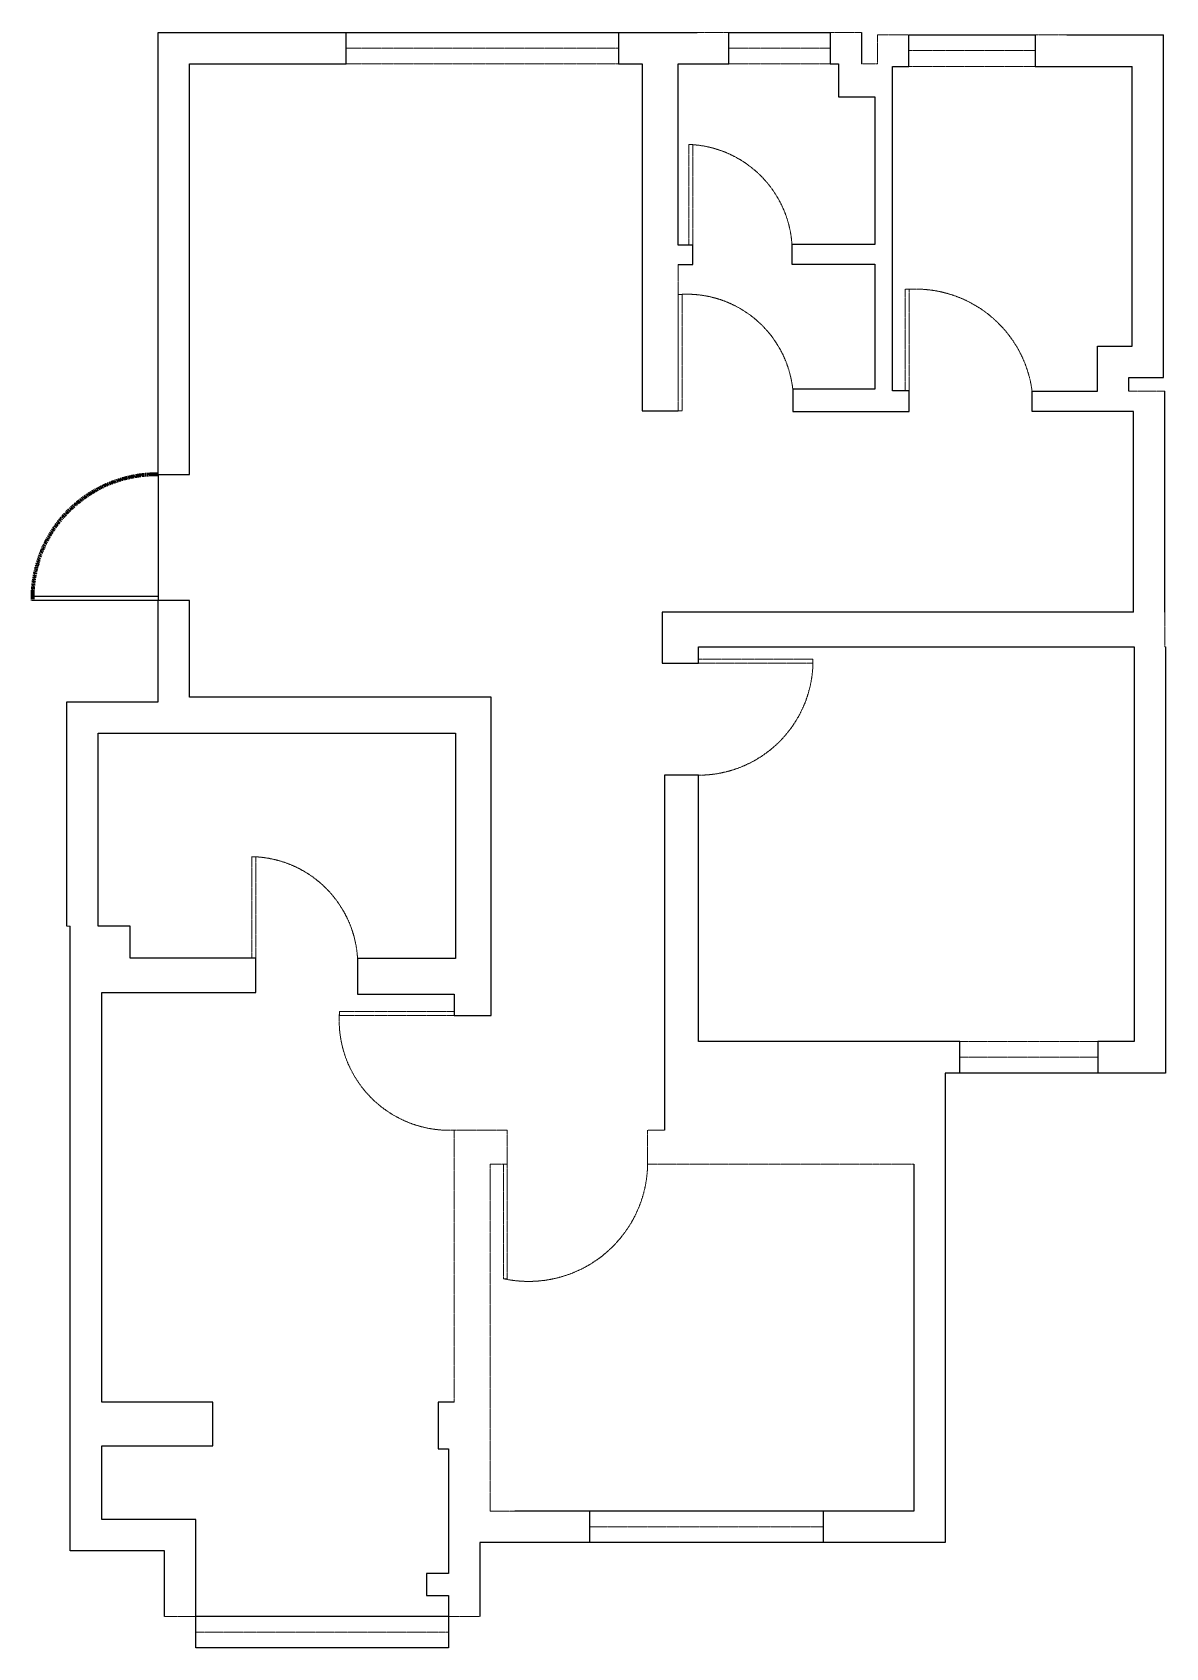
# Model space of a CAD drawing. Header units: millimetres. Extents: x 27767 to 36438, y 84585 to 96941.
import ezdxf

# ---------------------------------------------------------------- set-up
doc = ezdxf.new("R2010")
doc.units = ezdxf.units.MM
doc.linetypes.add('ACAD_ISO02W100', pattern=[15, 12, -3])
doc.linetypes.add('JIS_09_08', pattern=[10.75, 8, -0.55, 0.55, -0.55, 0.55, -0.55])

msp = doc.modelspace()

# ---------------------------------------------------------------- linework, layer by layer
for p, q in [((28731, 93559), (28731, 96939)), ((28731, 96939), (30169, 96939)), ((30169, 96699), (30169, 96939)), ((30169, 96939), (32253, 96939)), ((32253, 96939), (32855, 96941)), ((32253, 96939), (32253, 96699)), ((33095, 96701), (33095, 96941)), ((33095, 96941), (33872, 96941)), ((33872, 96941), (33872, 96701)), ((34112, 96941), (34112, 96701)), ((34473, 96681), (34473, 96921)), ((34473, 96921), (35441, 96921)), ((35441, 96921), (35441, 96681)), ((35681, 96921), (36422, 96921)), ((36422, 94300), (36422, 96921)), ((28971, 93559), (28971, 96699)), ((28971, 96699), (30169, 96699)), ((32253, 96699), (32432, 96699)), ((32432, 96699), (32432, 94046)), ((32709, 95313), (32709, 96701)), ((32709, 96701), (33095, 96701)), ((33872, 96701), (33935, 96701)), ((33935, 96701), (33935, 96447)), ((34349, 94200), (34349, 96681)), ((34349, 96681), (34473, 96681)), ((35441, 96681), (36021, 96681)), ((36021, 96681), (36182, 96681)), ((36182, 94540), (36182, 96681)), ((33935, 96447), (34212, 96447)), ((34212, 96447), (34212, 95317)), ((32820, 95313), (32709, 95313)), ((32820, 95164), (32820, 95313)), ((34212, 95317), (33579, 95317)), ((33579, 95317), (33579, 95168)), ((32708, 95164), (32820, 95164)), ((33579, 95168), (34214, 95168)), ((34214, 95168), (34214, 94211)), ((35917, 94197), (35917, 94540)), ((35917, 94540), (36182, 94540)), ((36157, 94300), (36422, 94300)), ((36157, 94197), (36157, 94300)), ((34214, 94211), (33585, 94211)), ((33585, 94211), (33585, 94040)), ((34476, 94200), (34349, 94200)), ((34476, 94040), (34476, 94200)), ((35416, 94040), (35416, 94197)), ((35416, 94197), (35917, 94197)), ((36432, 92505), (36432, 94197)), ((32432, 94046), (32708, 94046)), ((33585, 94040), (34476, 94040)), ((36192, 94040), (35416, 94040)), ((36192, 92505), (36192, 94040)), ((28731, 93559), (28971, 93559)), ((28731, 93559), (28731, 92595)), ((28731, 92625), (27767, 92625)), ((28731, 92595), (27767, 92595)), ((28971, 92595), (28731, 92595)), ((28731, 91820), (28731, 92595)), ((28971, 91856), (28971, 92595)), ((36192, 92505), (32587, 92505)), ((32587, 92505), (32587, 92117)), ((32864, 92117), (32864, 92241)), ((32864, 92241), (36198, 92241)), ((36198, 92241), (36198, 89221)), ((36438, 92241), (36438, 88981)), ((32587, 92117), (32864, 92117)), ((28032, 90103), (28032, 91820)), ((28032, 91820), (28731, 91820)), ((31279, 91856), (28971, 91856)), ((31279, 89421), (31279, 91856)), ((28272, 90103), (28272, 91580)), ((28272, 91580), (31006, 91580)), ((31006, 91580), (31006, 89857)), ((32864, 91258), (32604, 91258)), ((32604, 91258), (32604, 88544)), ((32864, 89221), (32864, 91258)), ((28058, 86130), (28058, 90103)), ((28516, 90103), (28272, 90103)), ((28516, 89859), (28516, 90103)), ((29477, 89859), (28516, 89859)), ((29477, 89597), (29477, 89859)), ((31006, 89857), (30255, 89857)), ((30255, 89857), (30255, 89584)), ((28298, 86463), (28298, 89597)), ((28298, 89597), (29477, 89597)), ((30255, 89584), (30995, 89584)), ((30995, 89584), (30995, 89421)), ((30995, 89421), (31279, 89421)), ((34864, 89221), (32864, 89221)), ((34864, 88981), (34864, 89221)), ((36198, 89221), (35918, 89221)), ((35918, 89221), (35918, 88981)), ((36438, 88981), (34751, 88981)), ((34751, 88981), (34751, 85389)), ((35918, 88981), (34864, 88981)), ((34511, 88284), (34511, 85629)), ((29149, 86463), (28298, 86463)), ((29149, 86130), (29149, 86463)), ((30995, 86463), (30873, 86463)), ((30873, 86463), (30873, 86106)), ((28058, 85326), (28058, 86130)), ((28298, 85566), (28298, 86130)), ((28298, 86130), (29149, 86130)), ((30873, 86106), (30951, 86106)), ((30951, 86106), (30951, 85152)), ((33818, 85629), (31460, 85629)), ((32032, 85389), (32032, 85629)), ((34511, 85629), (33818, 85629)), ((33818, 85629), (33818, 85389)), ((29019, 85566), (28298, 85566)), ((29019, 84825), (29019, 85566)), ((31792, 85389), (31191, 85389)), ((31191, 85389), (31191, 84825)), ((34751, 85389), (31792, 85389)), ((33818, 85389), (32032, 85389)), ((28779, 85326), (28058, 85326)), ((28779, 84825), (28779, 85326)), ((30951, 85152), (30784, 85152)), ((30784, 85152), (30784, 84985)), ((30784, 84985), (30951, 84985)), ((30951, 84985), (30951, 84585)), ((30951, 84825), (29019, 84825)), ((29019, 84585), (29019, 84825)), ((30951, 84585), (29019, 84585))]:
    msp.add_line(p, q)
at = {"linetype": 'JIS_09_08', "lineweight": 9}
for p, q in [((32855, 96941), (34112, 96941)), ((34233, 96701), (34233, 96923)), ((34233, 96923), (35681, 96921)), ((30169, 96819), (32253, 96819)), ((33095, 96821), (33872, 96821)), ((34473, 96801), (35441, 96801)), ((30169, 96699), (32253, 96699)), ((33095, 96701), (33872, 96701)), ((34112, 96701), (34233, 96701)), ((34473, 96681), (35441, 96681)), ((32820, 96083), (32790, 96083)), ((32790, 96083), (32790, 95313)), ((32820, 95313), (32820, 96083)), ((32708, 94217), (32708, 95164)), ((32708, 94046), (32708, 94937)), ((32708, 94937), (32738, 94937)), ((32738, 94937), (32738, 94046)), ((34476, 94976), (34446, 94976)), ((34446, 94976), (34446, 94200)), ((34476, 94200), (34476, 94976)), ((32708, 94046), (32708, 94217)), ((36157, 94197), (36432, 94197)), ((32738, 94046), (32708, 94046)), ((36432, 92505), (36432, 92241)), ((36432, 92241), (36438, 92241)), ((33740, 92147), (32864, 92147)), ((32864, 92117), (33740, 92117)), ((33740, 92117), (33740, 92147)), ((29477, 90635), (29447, 90635)), ((29447, 90635), (29447, 89859)), ((29477, 89859), (29477, 90635)), ((28032, 90103), (28058, 90103)), ((30118, 89421), (30118, 89451)), ((30118, 89451), (30995, 89451)), ((30118, 89421), (30995, 89421)), ((34864, 89221), (35918, 89221)), ((34864, 89101), (35918, 89101)), ((30995, 86463), (30995, 88544)), ((30995, 88544), (31401, 88544)), ((31401, 88544), (31401, 88284)), ((32604, 88544), (32474, 88544)), ((32474, 88544), (32474, 88284)), ((31269, 88284), (31269, 85629)), ((31401, 88284), (31269, 88284)), ((31371, 87407), (31371, 88284)), ((31401, 88284), (31401, 87407)), ((32474, 88284), (34511, 88284)), ((31401, 87407), (31371, 87407)), ((31269, 85629), (31460, 85629)), ((32032, 85509), (33818, 85509)), ((29019, 84825), (28779, 84825)), ((30951, 84825), (31191, 84825)), ((29019, 84705), (30951, 84705))]:
    msp.add_line(p, q, dxfattribs=at)
for centre, radius, start, end in [((32760, 95263), 821, 3.819, 87.8758), ((32774, 94122), 816, 6.2889, 92.5085), ((34525, 94078), 899, 7.6094, 93.0919), ((32864, 92135), 876, 270.0256, 0.8184), ((29430, 89809), 827, 3.3543, 88.813), ((30957, 89385), 842, 175.4863, 272.5869), ((31564, 88298), 911, 257.8214, 359.1553)]:
    msp.add_arc(centre, radius, start, end, dxfattribs=at)
at = {"color": 7, "linetype": 'ACAD_ISO02W100', "lineweight": 70, "true_color": 0xffffff}
msp.add_arc((28715, 92612), 947, 88.9859, 181.0141, dxfattribs=at)

doc.saveas('drawing.dxf')
